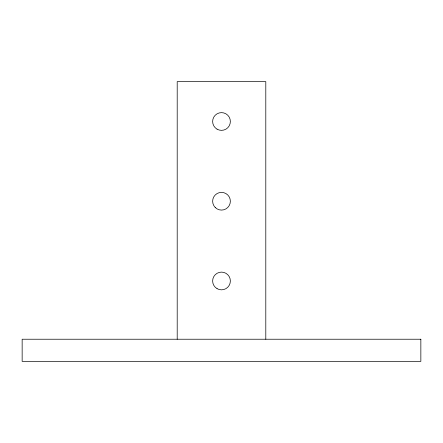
<?xml version="1.0" encoding="UTF-8"?>
<svg xmlns="http://www.w3.org/2000/svg" width="443" height="443" viewBox="0 0 443 443"><rect width="100%" height="100%" fill="white"/><g stroke="black" fill="none" stroke-linecap="round" stroke-linejoin="round"><path stroke-width="0.66" d="M265.8 339.227L265.8 81.623L177.2 81.623L177.2 339.227M420.85 339.227L22.15 339.227L22.15 361.377L420.85 361.377L420.85 339.227M217.07 288.648A8.86 8.86 0 0 0 230.36 280.973A8.86 8.86 0 0 0 217.07 273.298A8.86 8.86 0 0 0 217.07 288.648M215.237 207.496A8.86 8.86 0 0 0 230.055 203.525A8.86 8.86 0 0 0 219.207 192.677A8.86 8.86 0 0 0 215.237 207.496M217.07 129.168A8.86 8.86 0 0 0 230.36 121.493A8.86 8.86 0 0 0 217.07 113.818A8.86 8.86 0 0 0 217.07 129.168"/></g></svg>
